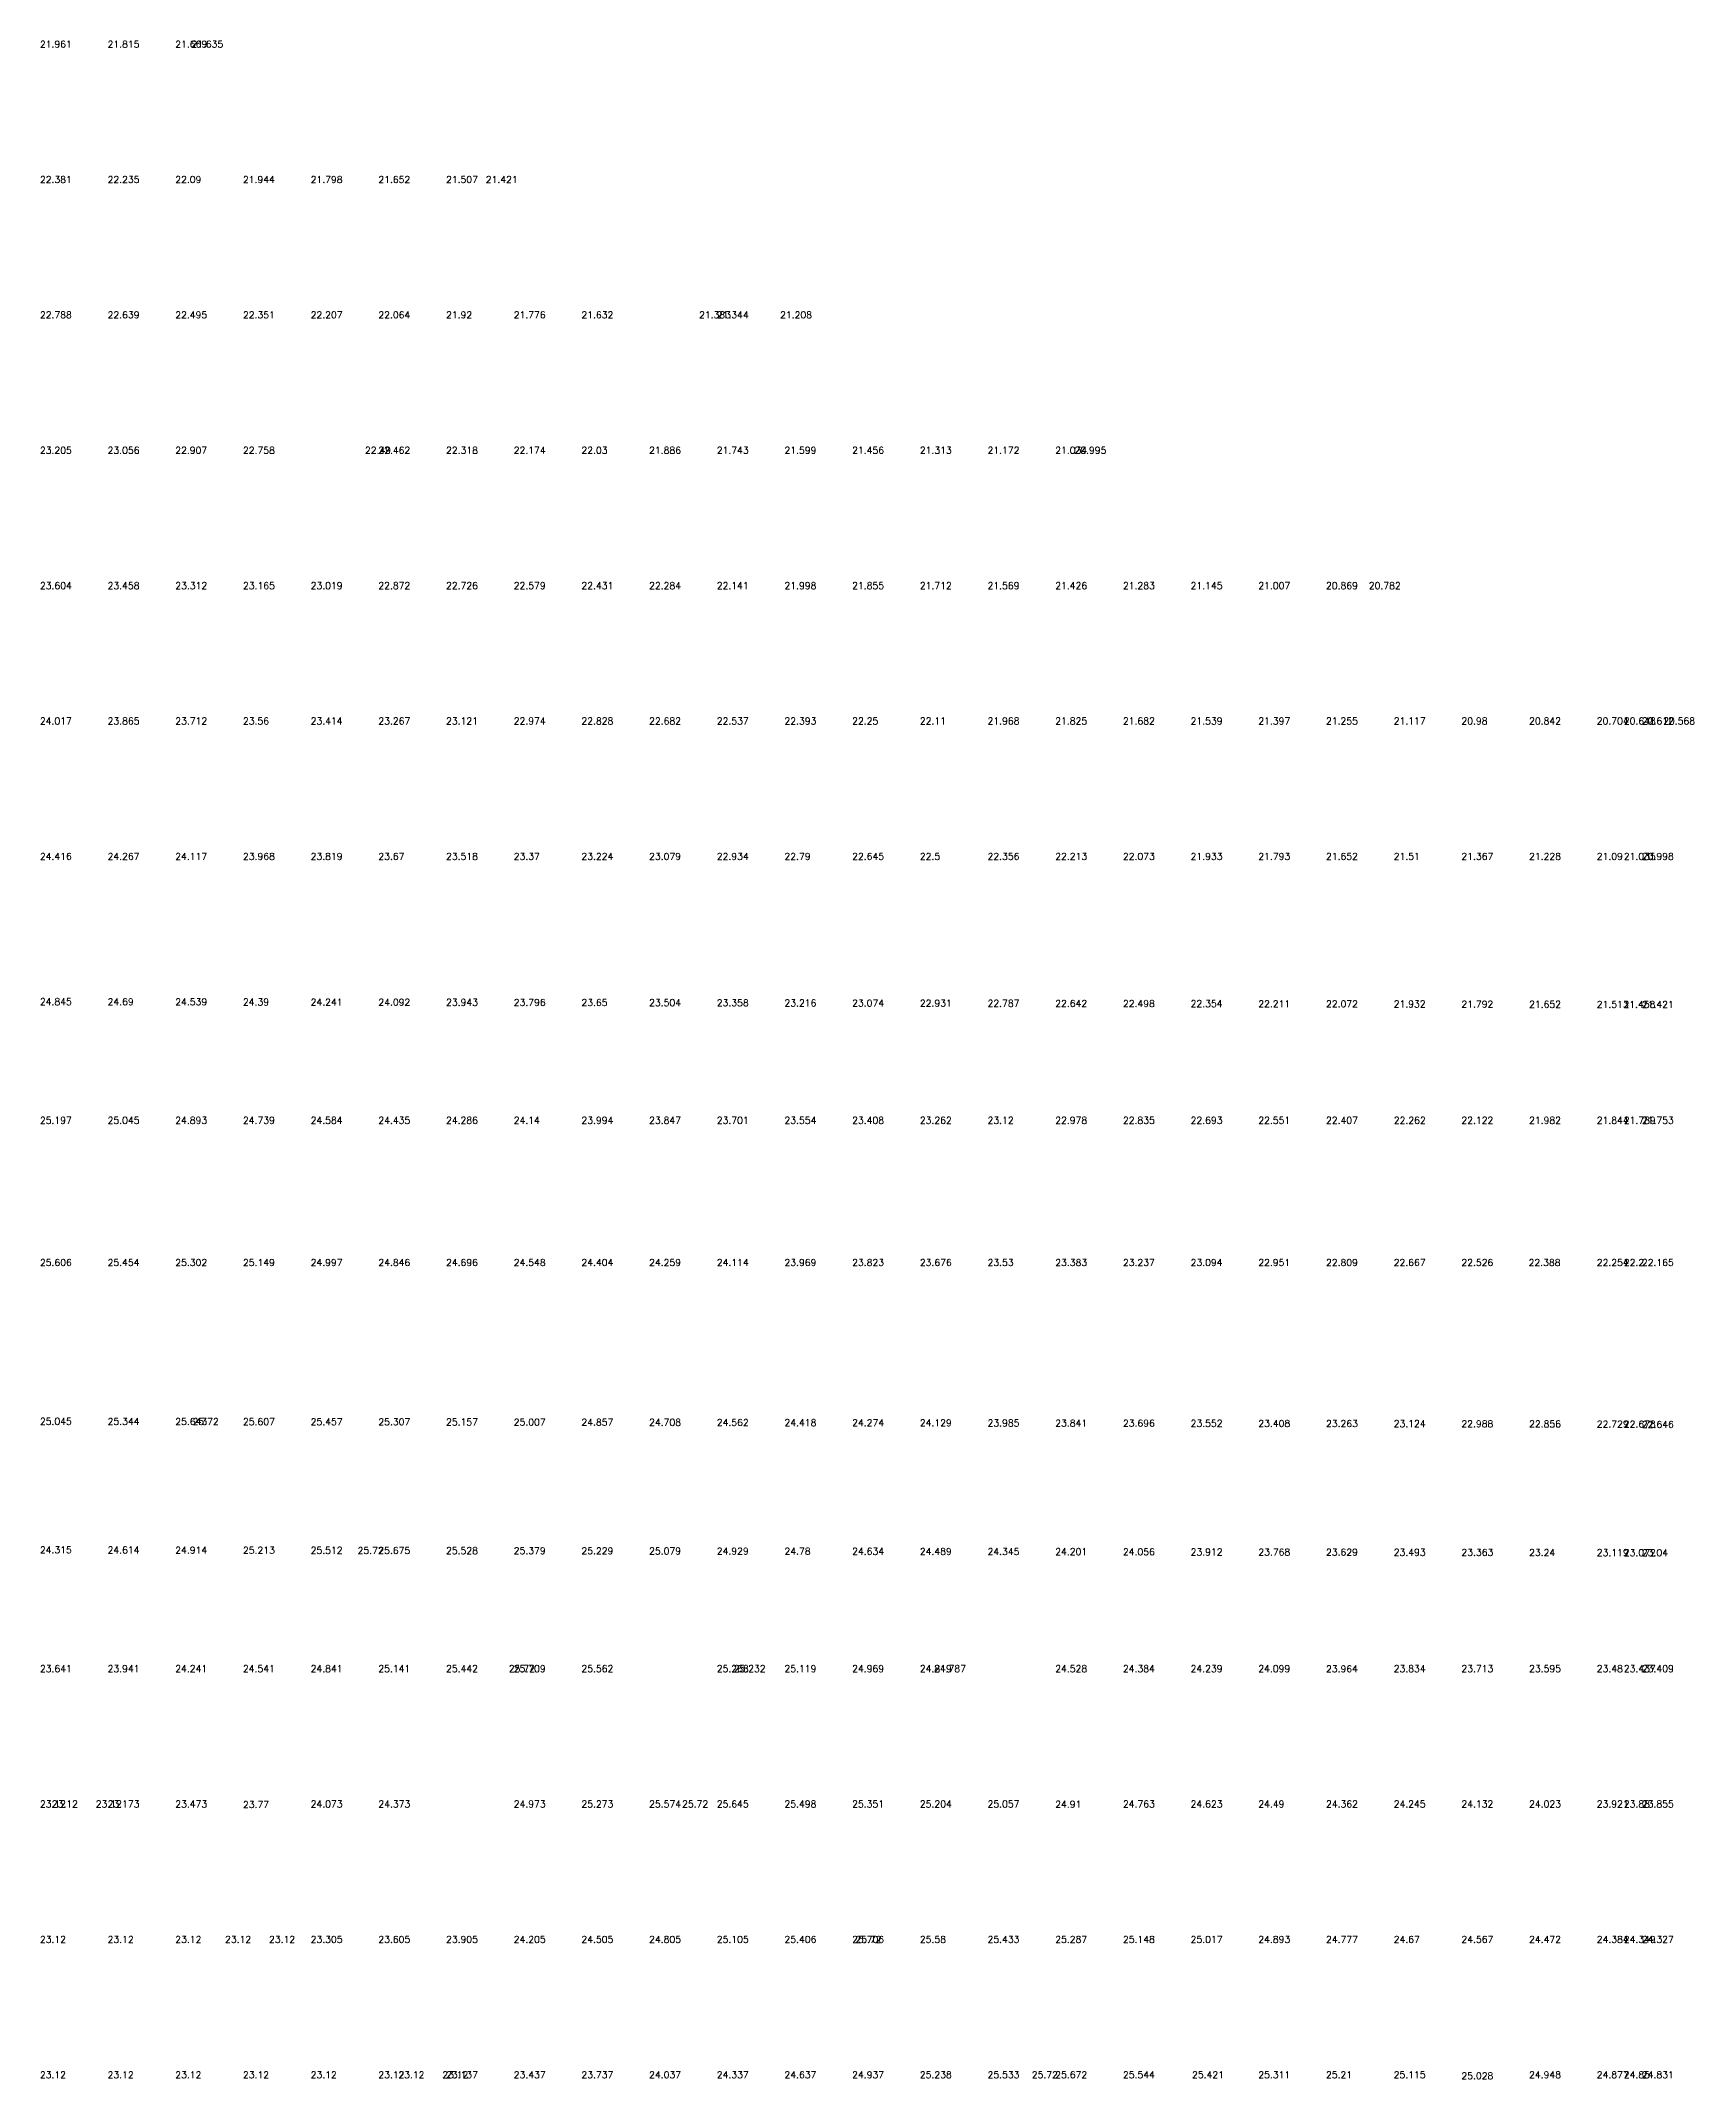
# Model space of a CAD drawing. Extents: x 6821 to 156660, y 8800 to 140150.
# Drawn here: x 120020 to 156660, y 73976 to 119150 of the extents above; entities that cross this region are included whole.
import ezdxf

# ---------------------------------------------------------------- set-up
doc = ezdxf.new("R2010")
doc.units = 0
doc.layers.get('0').update_dxf_attribs({"linetype": 'CONTINUOUS'})
doc.styles.get("Standard").update_dxf_attribs({"font": 'romans.shx', "bigfont": 'hztxt.shx'})

msp = doc.modelspace()

# ---------------------------------------------------------------- texts
for s, p in [('21.961', (120000.62, 119000, 22240.55)), ('21.815', (121500.62, 119000, 22094.84)), ('21.669', (123000.62, 119000, 21949.14)), ('21.635', (123357.18, 119000, 21914.51)), ('22.381', (120000.62, 116000, 22660.92)), ('22.235', (121500.62, 116000, 22515.22)), ('22.09', (123000.62, 116000, 22369.52)), ('21.944', (124500.62, 116000, 22223.81)), ('21.798', (126000.62, 116000, 22078.11)), ('21.652', (127500.62, 116000, 21932.41)), ('21.507', (129000.62, 116000, 21786.71)), ('21.421', (129880.22, 116000, 21701.27)), ('22.788', (120000.62, 113000, 23067.74)), ('22.639', (121500.62, 113000, 22918.8)), ('22.495', (123000.62, 113000, 22774.91)), ('22.351', (124500.62, 113000, 22631.14)), ('22.207', (126000.62, 113000, 22487.38)), ('22.064', (127500.62, 113000, 22343.61)), ('21.92', (129000.62, 113000, 22199.85)), ('21.776', (130500.62, 113000, 22056.08)), ('21.632', (132000.62, 113000, 21912.32)), ('21.383', (134606.81, 113000, 21662.53)), ('21.344', (135000.62, 113000, 21624.28)), ('21.208', (136403.27, 113000, 21488.03)), ('23.205', (120000.62, 110000, 23485.19)), ('23.056', (121500.62, 110000, 23336.25)), ('22.907', (123000.62, 110000, 23187.31)), ('22.758', (124500.62, 110000, 23038.37)), ('22.49', (127203.87, 110000, 22769.95)), ('22.462', (127500.62, 110000, 22741.51)), ('22.318', (129000.62, 110000, 22597.75)), ('22.174', (130500.62, 110000, 22453.98)), ('22.03', (132000.62, 110000, 22310.22)), ('21.886', (133500.62, 110000, 22166.45)), ('21.743', (135000.62, 110000, 22022.69)), ('21.599', (136500.62, 110000, 21879.11)), ('21.456', (138000.62, 110000, 21736.22)), ('21.313', (139500.62, 110000, 21593.34)), ('21.172', (141000.62, 110000, 21451.88)), ('21.034', (142500.62, 110000, 21313.94)), ('20.995', (142926.31, 110000, 21274.79)), ('23.604', (120000.62, 107000, 23884.43)), ('23.458', (121500.62, 107000, 23737.98)), ('23.312', (123000.62, 107000, 23591.53)), ('23.165', (124500.62, 107000, 23445.08)), ('23.019', (126000.62, 107000, 23298.63)), ('22.872', (127500.62, 107000, 23152.18)), ('22.726', (129000.62, 107000, 23005.72)), ('22.579', (130500.62, 107000, 22859.27)), ('22.431', (132000.62, 107000, 22711.12)), ('22.284', (133500.62, 107000, 22564.36)), ('22.141', (135000.62, 107000, 22420.81)), ('21.998', (136500.62, 107000, 22277.92)), ('21.855', (138000.62, 107000, 22135.04)), ('21.712', (139500.62, 107000, 21992.15)), ('21.569', (141000.62, 107000, 21849.26)), ('21.426', (142500.62, 107000, 21706.38)), ('21.283', (144000.62, 107000, 21563.49)), ('21.145', (145500.62, 107000, 21424.69)), ('21.007', (147000.62, 107000, 21286.74)), ('20.869', (148500.62, 107000, 21148.8)), ('20.782', (149449.35, 107000, 21061.56)), ('24.017', (120000.62, 104000, 24296.96)), ('23.865', (121500.62, 104000, 24144.66)), ('23.712', (123000.62, 104000, 23992.37)), ('23.56', (124500.62, 104000, 23840.19)), ('23.414', (126000.62, 104000, 23693.74)), ('23.267', (127500.62, 104000, 23547.29)), ('23.121', (129000.62, 104000, 23400.84)), ('22.974', (130500.62, 104000, 23254.39)), ('22.828', (132000.62, 104000, 23107.94)), ('22.682', (133500.62, 104000, 22962)), ('22.537', (135000.62, 104000, 22817.35)), ('22.393', (136500.62, 104000, 22672.7)), ('22.25', (138000.62, 104000, 22529.67)), ('22.11', (139500.62, 104000, 22389.55)), ('21.968', (141000.62, 104000, 22248.08)), ('21.825', (142500.62, 104000, 22105.19)), ('21.682', (144000.62, 104000, 21962.3)), ('21.539', (145500.62, 104000, 21819.41)), ('21.397', (147000.62, 104000, 21676.53)), ('21.255', (148500.62, 104000, 21535.43)), ('21.117', (150000.62, 104000, 21397.49)), ('20.98', (151500.62, 104000, 21259.55)), ('20.842', (153000.62, 104000, 21121.61)), ('20.704', (154500.62, 104000, 20983.66)), ('20.648', (155100.62, 104000, 20928.49)), ('20.612', (155500.62, 104000, 20891.7)), ('20.568', (155972.39, 104000, 20848.32)), ('24.416', (120000.62, 101000, 24695.91)), ('24.267', (121500.62, 101000, 24546.69)), ('24.117', (123000.62, 101000, 24397.47)), ('23.968', (124500.62, 101000, 24248.25)), ('23.819', (126000.62, 101000, 24099.03)), ('23.67', (127500.62, 101000, 23949.81)), ('23.518', (129000.62, 101000, 23797.6)), ('23.37', (130500.62, 101000, 23649.51)), ('23.224', (132000.62, 101000, 23503.64)), ('23.079', (133500.62, 101000, 23358.99)), ('22.934', (135000.62, 101000, 23214.34)), ('22.79', (136500.62, 101000, 23069.68)), ('22.645', (138000.62, 101000, 22925.03)), ('22.5', (139500.62, 101000, 22780.38)), ('22.356', (141000.62, 101000, 22635.73)), ('22.213', (142500.62, 101000, 22493.45)), ('22.073', (144000.62, 101000, 22353.33)), ('21.933', (145500.62, 101000, 22213.2)), ('21.793', (147000.62, 101000, 22073.08)), ('21.652', (148500.62, 101000, 21932.45)), ('21.51', (150000.62, 101000, 21789.57)), ('21.367', (151500.62, 101000, 21646.68)), ('21.228', (153000.62, 101000, 21508.24)), ('21.09', (154500.62, 101000, 21370.3)), ('21.035', (155100.62, 101000, 21315.12)), ('20.998', (155500.62, 101000, 21278.33)), ('24.845', (120000.62, 97781.58, 25125.48)), ('24.69', (121500.62, 97778.91, 24970.07)), ('24.539', (123000.62, 97776.24, 24818.97)), ('24.39', (124500.62, 97773.57, 24670.1)), ('24.241', (126000.62, 97770.89, 24521.23)), ('24.092', (127500.62, 97768.22, 24372.36)), ('23.943', (129000.62, 97765.55, 24223.49)), ('23.796', (130500.62, 97762.88, 24075.85)), ('23.65', (132000.62, 97760.2, 23929.75)), ('23.504', (133500.62, 97757.53, 23783.65)), ('23.358', (135000.62, 97754.86, 23638.16)), ('23.216', (136500.62, 97752.19, 23496.14)), ('23.074', (138000.62, 97749.51, 23354.12)), ('22.931', (139500.62, 97746.84, 23210.86)), ('22.787', (141000.62, 97744.17, 23066.56)), ('22.642', (142500.62, 97741.5, 22922.27)), ('22.498', (144000.62, 97738.82, 22777.97)), ('22.354', (145500.62, 97736.15, 22633.67)), ('22.211', (147000.62, 97733.48, 22491.36)), ('22.072', (148500.62, 97730.81, 22351.58)), ('21.932', (150000.62, 97728.13, 22211.79)), ('21.792', (151500.62, 97725.46, 22072.01)), ('21.652', (153000.62, 97722.79, 21932.23)), ('21.513', (154500.62, 97720.12, 21792.93)), ('21.458', (155093.74, 97719.06, 21738.39)), ('21.421', (155500.62, 97718.33, 21701.02)), ('25.197', (120000.62, 95150, 25476.92)), ('25.045', (121500.62, 95150, 25324.85)), ('24.893', (123000.62, 95150, 25172.77)), ('24.739', (124500.62, 95150, 25018.92)), ('24.584', (126000.62, 95150, 24863.91)), ('24.435', (127500.62, 95150, 24714.69)), ('24.286', (129000.62, 95150, 24566.43)), ('24.14', (130500.62, 95150, 24419.98)), ('23.994', (132000.62, 95150, 24273.53)), ('23.847', (133500.62, 95150, 24127.08)), ('23.701', (135000.62, 95150, 23980.63)), ('23.554', (136500.62, 95150, 23834.18)), ('23.408', (138000.62, 95150, 23687.73)), ('23.262', (139500.62, 95150, 23542.42)), ('23.12', (141000.62, 95150, 23400.06)), ('22.978', (142500.62, 95150, 23257.7)), ('22.835', (144000.62, 95150, 23115.34)), ('22.693', (145500.62, 95150, 22972.98)), ('22.551', (147000.62, 95150, 22830.62)), ('22.407', (148500.62, 95150, 22686.59)), ('22.262', (150003.76, 95150, 22541.63)), ('22.122', (151500.62, 95150, 22401.8)), ('21.982', (153000.62, 95150, 22262.09)), ('21.844', (154500.62, 95150, 22123.77)), ('21.789', (155100.62, 95150, 22068.96)), ('21.753', (155500.62, 95150, 22033.04)), ('25.606', (120000.62, 92000, 25885.67)), ('25.454', (121500.62, 92000, 25733.6)), ('25.302', (123000.62, 92000, 25581.53)), ('25.149', (124500.62, 92000, 25429.45)), ('24.997', (126000.62, 92000, 25277.38)), ('24.846', (127500.62, 92000, 25126.14)), ('24.696', (129000.62, 92000, 24975.98)), ('24.548', (130500.62, 92000, 24828.44)), ('24.404', (132000.62, 92000, 24683.78)), ('24.259', (133500.62, 92000, 24539.13)), ('24.114', (135000.62, 92000, 24394.47)), ('23.969', (136500.62, 92000, 24249.05)), ('23.823', (138000.62, 92000, 24102.6)), ('23.676', (139500.62, 92000, 23956.15)), ('23.53', (141000.62, 92000, 23809.7)), ('23.383', (142500.62, 92000, 23663.24)), ('23.237', (144000.62, 92000, 23516.79)), ('23.094', (145500.62, 92000, 23373.67)), ('22.951', (147000.62, 92000, 23231.31)), ('22.809', (148500.62, 92000, 23088.95)), ('22.667', (150000.62, 92000, 22946.59)), ('22.526', (151500.62, 92000, 22805.84)), ('22.388', (152989.93, 92000, 22668.39)), ('22.254', (154500.62, 92000, 22533.94)), ('22.2', (155100.62, 92000, 22480.21)), ('22.165', (155500.62, 92000, 22445.04)), ('25.045', (120000.62, 88481.57, 25324.56)), ('25.344', (121500.62, 88478.9, 25624.01)), ('25.643', (123000.62, 88476.22, 25923.47)), ('25.72', (123383.99, 88475.54, 26000)), ('25.607', (124500.62, 88473.55, 25887.05)), ('25.457', (126000.62, 88470.88, 25736.58)), ('25.307', (127500.62, 88468.21, 25586.77)), ('25.157', (129000.62, 88465.53, 25436.96)), ('25.007', (130500.62, 88462.86, 25287.15)), ('24.857', (132000.62, 88460.19, 25137.33)), ('24.708', (133500.62, 88457.52, 24987.52)), ('24.562', (135000.62, 88454.84, 24842.35)), ('24.418', (136500.62, 88452.17, 24698.03)), ('24.274', (138000.62, 88449.5, 24553.71)), ('24.129', (139500.62, 88446.83, 24409.39)), ('23.985', (141000.62, 88444.15, 24265.08)), ('23.841', (142500.62, 88441.48, 24120.76)), ('23.696', (144000.62, 88438.81, 23976.44)), ('23.552', (145500.62, 88436.14, 23832.12)), ('23.408', (147000.62, 88433.46, 23687.8)), ('23.263', (148500.62, 88430.79, 23543.49)), ('23.124', (150000.62, 88428.12, 23403.79)), ('22.988', (151500.62, 88425.45, 23267.71)), ('22.856', (153000.62, 88422.77, 23135.99)), ('22.729', (154500.62, 88420.1, 23009.39)), ('22.678', (155100.62, 88419.03, 22958.44)), ('22.646', (155500.62, 88411.39, 22925.86)), ('24.315', (120000.62, 85631.56, 24594.67)), ('24.614', (121500.62, 85628.89, 24894.12)), ('24.914', (123000.62, 85626.22, 25193.57)), ('25.213', (124500.62, 85623.55, 25493.02)), ('25.512', (126000.62, 85620.87, 25792.47)), ('25.72', (127040.17, 85619.02, 26000)), ('25.675', (127500.62, 85618.2, 25954.98)), ('25.528', (129000.62, 85615.53, 25808.3)), ('25.379', (130500.62, 85612.86, 25658.85)), ('25.229', (132000.62, 85610.18, 25509.04)), ('25.079', (133500.62, 85607.51, 25359.23)), ('24.929', (135000.62, 85604.84, 25209.42)), ('24.78', (136500.62, 85602.17, 25059.6)), ('24.634', (138000.62, 85599.49, 24913.76)), ('24.489', (139500.62, 85596.82, 24769.45)), ('24.345', (141000.62, 85594.15, 24625.13)), ('24.201', (142500.62, 85591.48, 24480.81)), ('24.056', (144000.62, 85588.8, 24336.49)), ('23.912', (145500.62, 85586.13, 24192.18)), ('23.768', (147000.62, 85583.46, 24047.86)), ('23.629', (148500.62, 85580.79, 23908.53)), ('23.493', (150000.62, 85578.11, 23773.41)), ('23.363', (151500.62, 85575.44, 23643.17)), ('23.24', (153000.62, 85572.77, 23519.63)), ('23.119', (154500.62, 85570.1, 23398.89)), ('23.072', (155100.62, 85569.03, 23351.83)), ('23.04', (155500.62, 85568.31, 23320.28)), ('23.641', (120000.62, 83000, 23920.72)), ('23.941', (121500.62, 83000, 24220.85)), ('24.241', (123000.62, 83000, 24520.98)), ('24.541', (124500.62, 83000, 24821.12)), ('24.841', (126000.62, 83000, 25121.25)), ('25.141', (127500.62, 83000, 25421.39)), ('25.442', (129000.62, 83000, 25721.52)), ('25.72', (130392.37, 83000, 26000)), ('25.709', (130500.62, 83000, 25989.39)), ('25.562', (132000.62, 83000, 25842.38)), ('25.268', (135000.62, 83000, 25548.36)), ('25.232', (135374.72, 83000, 25511.7)), ('25.119', (136500.62, 83000, 25398.99)), ('24.969', (138000.62, 83000, 25248.83)), ('24.819', (139500.62, 83000, 25098.67)), ('24.787', (139814.57, 83000, 25067.24)), ('24.528', (142500.62, 83000, 24808.2)), ('24.384', (144000.62, 83000, 24663.55)), ('24.239', (145500.62, 83000, 24518.89)), ('24.099', (147000.62, 83000, 24378.99)), ('23.964', (148500.62, 82995.62, 24244.28)), ('23.834', (150000.62, 83000, 24114.37)), ('23.713', (151500.62, 83000, 23993.1)), ('23.595', (153000.62, 83000, 23874.73)), ('23.48', (154500.62, 83000, 23760.26)), ('23.437', (155100.62, 83000, 23716.75)), ('23.409', (155500.62, 83000, 23688.79)), ('23.12', (120000.62, 80000, 23400)), ('23.12', (120263.49, 80000, 23400)), ('23.12', (121238.05, 80000, 23400)), ('23.173', (121500.62, 80000, 23452.54)), ('23.473', (123000.62, 80000, 23752.67)), ('23.77', (124500.62, 79989.02, 24050)), ('24.073', (126000.62, 80000, 24352.95)), ('24.373', (127500.62, 80000, 24653.08)), ('24.973', (130500.62, 80000, 25253.35)), ('25.273', (132000.62, 80000, 25553.48)), ('25.574', (133500.62, 80000, 25853.62)), ('25.72', (134232.19, 80000, 26000)), ('25.645', (135000.62, 80000, 25924.69)), ('25.498', (136500.62, 80000, 25777.68)), ('25.351', (138000.62, 80000, 25630.67)), ('25.204', (139500.62, 80000, 25483.66)), ('25.057', (141000.62, 80000, 25336.65)), ('24.91', (142500.62, 79994.62, 25190.32)), ('24.763', (144000.62, 80000, 25042.55)), ('24.623', (145500.62, 80000, 24903.28)), ('24.49', (147000.62, 80000, 24770.01)), ('24.362', (148500.62, 80000, 24642.44)), ('24.245', (150000.62, 80000, 24524.7)), ('24.132', (151500.62, 80000, 24411.81)), ('24.023', (153000.62, 80000, 24302.76)), ('23.921', (154500.62, 80000, 24200.97)), ('23.88', (155100.62, 80000, 24160.29)), ('23.855', (155500.62, 80000, 24135.46)), ('23.12', (120000.62, 77000, 23400)), ('23.12', (121500.62, 77000, 23400)), ('23.12', (123000.62, 77000, 23400)), ('23.12', (124103.31, 77000, 23400)), ('23.12', (125077.87, 77000, 23400)), ('23.305', (126000.62, 77000, 23584.63)), ('23.605', (127500.62, 77000, 23884.77)), ('23.905', (129000.62, 77000, 24184.9)), ('24.205', (130500.62, 77000, 24485.04)), ('24.505', (132000.62, 77000, 24785.17)), ('24.805', (133500.62, 77000, 25085.31)), ('25.105', (135000.62, 77000, 25385.44)), ('25.406', (136500.62, 77000, 25685.58)), ('25.706', (138000.62, 77000, 25985.71)), ('25.72', (138072.02, 77000, 26000)), ('25.58', (139500.62, 77000, 25859.99)), ('25.433', (141000.62, 77000, 25712.98)), ('25.287', (142500.62, 77000, 25566.74)), ('25.148', (144000.62, 77000, 25427.51)), ('25.017', (145500.62, 77000, 25296.64)), ('24.893', (147000.62, 77000, 25172.51)), ('24.777', (148500.62, 77000, 25057.32)), ('24.67', (150000.62, 77000, 24949.8)), ('24.567', (151500.62, 77000, 24847.03)), ('24.472', (153000.62, 77000, 24752.02)), ('24.384', (154500.62, 77000, 24664.34)), ('24.349', (155100.62, 77000, 24629.44)), ('24.327', (155500.62, 77000, 24606.63)), ('23.12', (120000.62, 74000, 23400)), ('23.12', (121500.62, 74000, 23400)), ('23.12', (123000.62, 74000, 23400)), ('23.12', (124500.62, 74000, 23400)), ('23.12', (126000.62, 74000, 23400)), ('23.12', (127500.62, 74000, 23400)), ('23.12', (127943.14, 74000, 23400)), ('23.12', (128917.7, 74000, 23400)), ('23.137', (129000.62, 74000, 23416.59)), ('23.437', (130500.62, 74000, 23716.73)), ('23.737', (132000.62, 74000, 24016.86)), ('24.037', (133500.62, 74000, 24317)), ('24.337', (135000.62, 74000, 24617.13)), ('24.637', (136500.62, 74000, 24917.27)), ('24.937', (138000.62, 74000, 25217.4)), ('25.238', (139500.62, 74000, 25517.54)), ('25.533', (141000.62, 74000, 25813.1)), ('25.72', (141980.95, 74000, 26000)), ('25.672', (142500.62, 74000, 25951.72)), ('25.544', (144000.62, 74000, 25823.8)), ('25.421', (145532.15, 74000, 25701)), ('25.311', (147000.62, 74000, 25590.76)), ('25.21', (148500.62, 74000, 25490.3)), ('25.115', (150000.62, 74000, 25394.66)), ('25.028', (151500.62, 73976.21, 25308.35)), ('24.948', (153000.62, 74000, 25227.7)), ('24.877', (154500.62, 74000, 25156.8)), ('24.85', (155100.62, 74000, 25129.54)), ('24.831', (155500.62, 74000, 25110.58))]:
    msp.add_text(s, height=150).set_placement(p)

doc.saveas('drawing.dxf')
